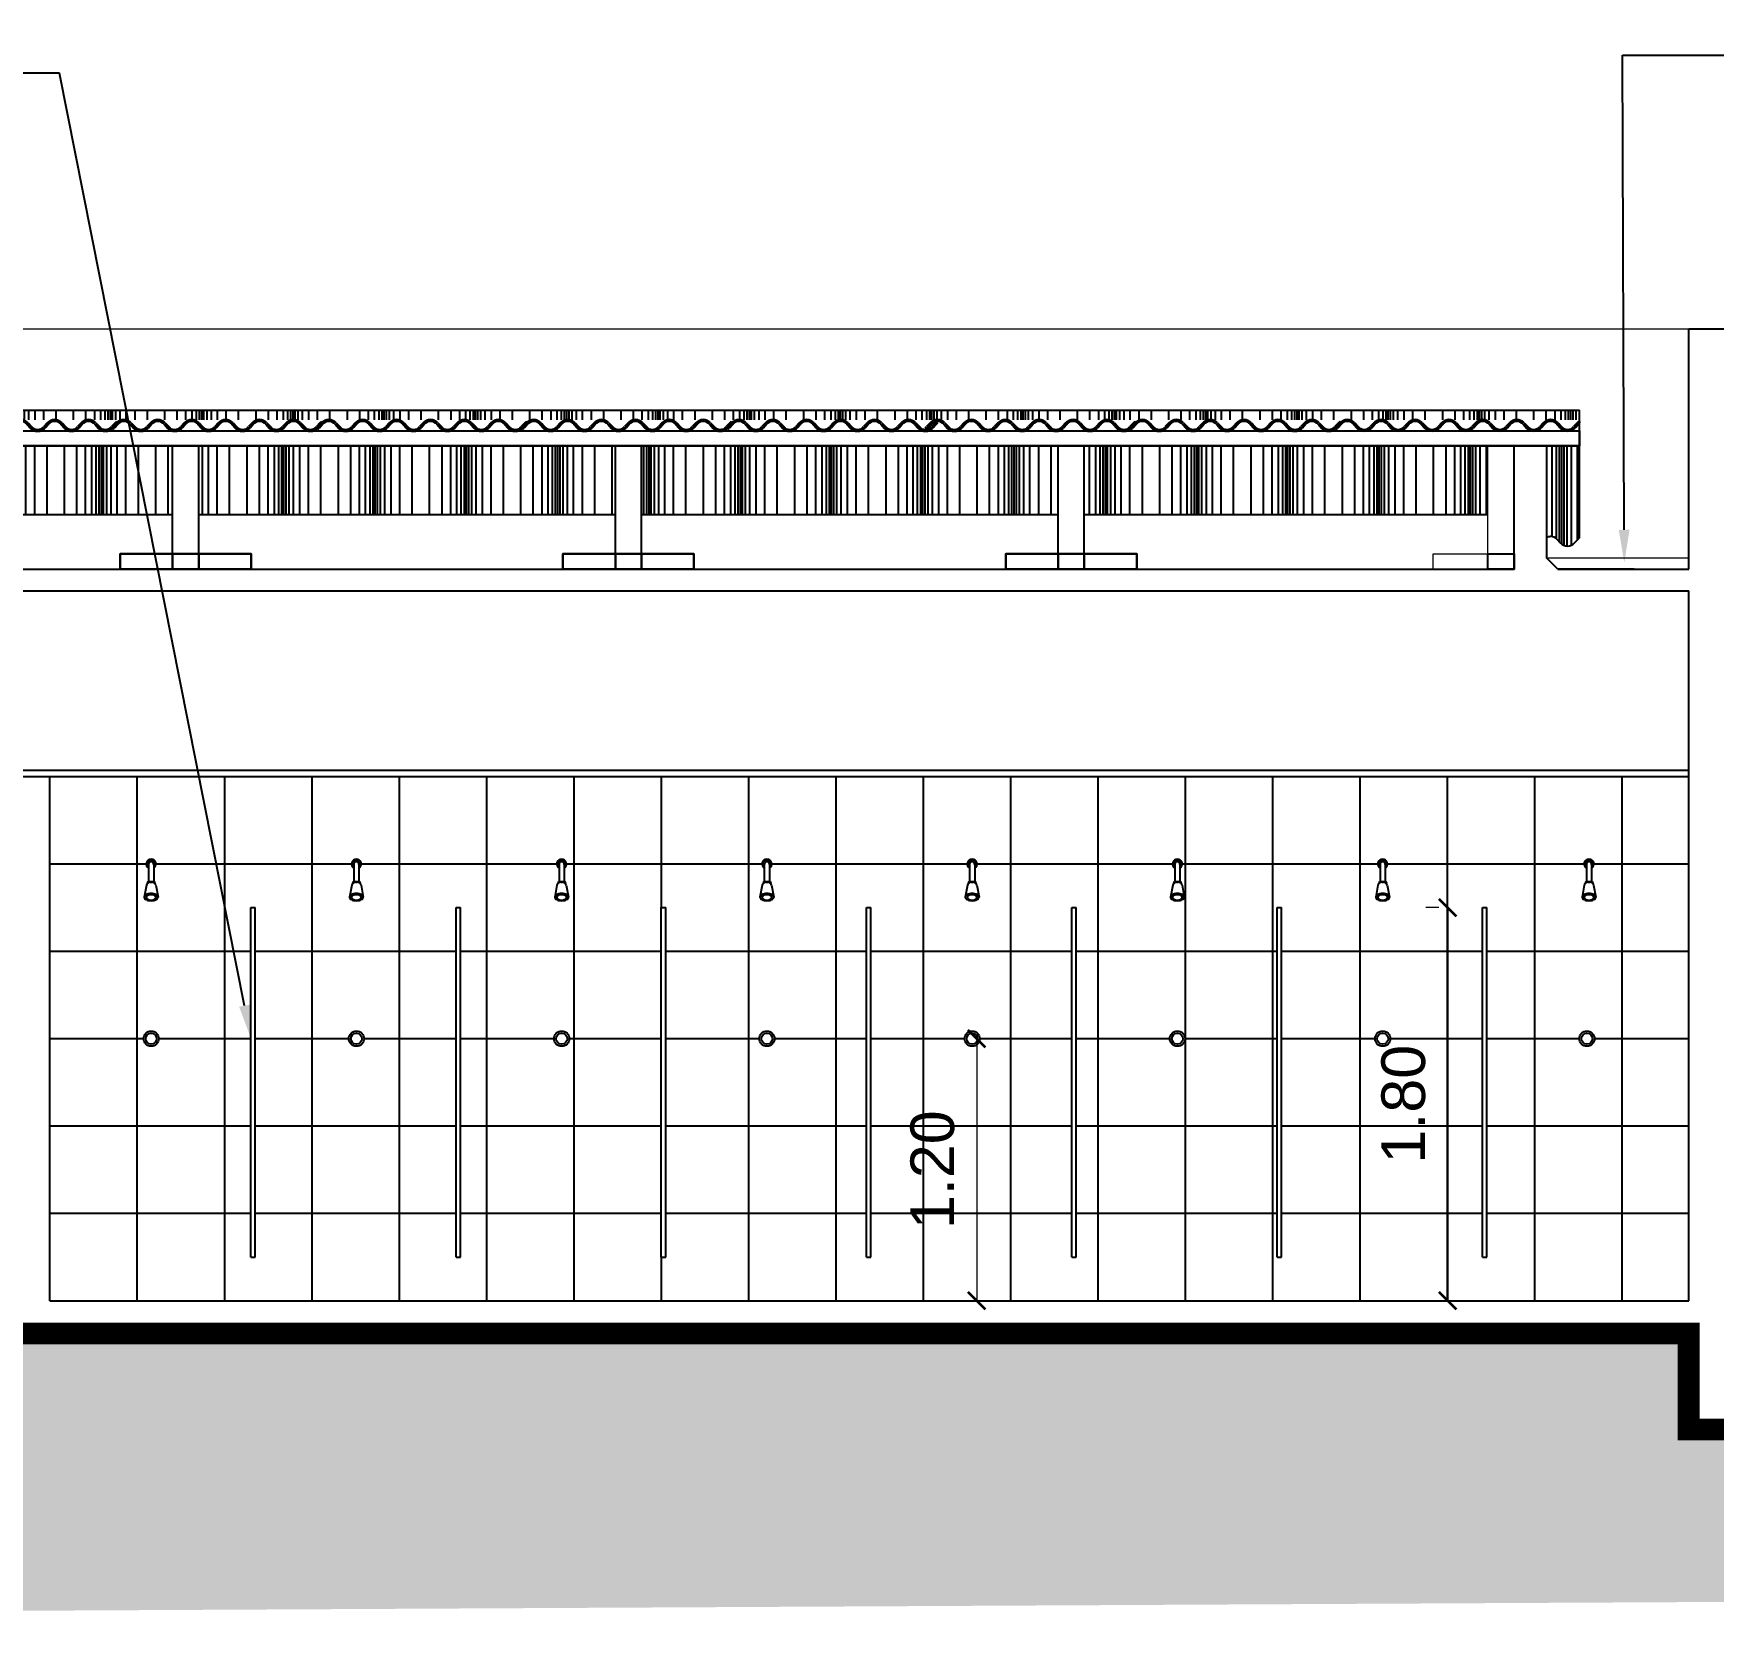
# Model space of a CAD drawing. Header units: metres. Extents: x 2304 to 3408, y 318 to 588.
# Drawn here: x 2691.97 to 2699.66, y 346.72 to 354.08 of the extents above; entities that cross this region are included whole.
import ezdxf
from ezdxf import colors
from ezdxf.entities.mleader import LeaderData, LeaderLine
from ezdxf.math import Vec2, Vec3

# ---------------------------------------------------------------- set-up
doc = ezdxf.new("R2010")
doc.units = ezdxf.units.M
doc.header["$LTSCALE"] = 5.5
doc.header["$MEASUREMENT"] = 0
doc.header["$PDMODE"] = 1
for name, color, linetype, lineweight in [('2prancha', 4, 'Continuous', 18), ('ESQUADRIAS', 3, 'Continuous', 35), ('HACH', 251, 'Continuous', 5), ('piso', 1, 'Continuous', 13)]:
    doc.layers.add(name, color=color, linetype=linetype, lineweight=lineweight)
for name, color, linetype in [('COTA 1 100', 2, 'Continuous'), ('HACHURA PISOS', 250, 'Continuous'), ('PENA 0.1', 1, 'Continuous'), ('PENA 0.15', 7, 'Continuous'), ('PENA 01', 1, 'Continuous'), ('PENA 02', 2, 'Continuous'), ('PENA 03', 3, 'Continuous'), ('PENA 06', 6, 'Continuous'), ('pena01', 1, 'Continuous'), ('TXT ESPECIFICAÇÕES', 7, 'Continuous')]:
    doc.layers.add(name, color=color, linetype=linetype)
doc.styles.add('Luana', font='arial.ttf')
doc.styles.get("Standard").update_dxf_attribs({"font": 'arial.ttf'})
doc.dimstyles.new('arial100', dxfattribs={"dimtxt": 0.2, "dimasz": 0.08, "dimexe": 0.1, "dimexo": 0.2, "dimgap": 0.1, "dimtad": 1, "dimzin": 4, "dimdsep": 46, "dimtxsty": 'Luana', "dimblk": 'ARCHTICK', "dimcen": 0, "dimclrd": 7, "dimclre": 7, "dimclrt": 256, "dimadec": 0, "dimazin": 0, "dimtfac": 1, "dimtix": 1, "dimtmove": 0, "dimatfit": 3, "dimldrblk": 'CLOSEDBLANK', "dimfxl": 0, "dimlwd": 5, "dimlwe": 5, "dimarcsym": 0})

# ---------------------------------------------------------------- blocks, each defined once
blk = doc.blocks.new('Chuveiro14')
for p, q in [((454.94, 447.51), (454.94, 439.63)), ((457.3, 447.51), (457.3, 439.63)), ((454.64, 439.63), (454.35, 438.76)), ((454.64, 439.63), (457.6, 439.63)), ((455.71, 439.4), (456.53, 439.4)), ((457.6, 439.63), (457.89, 438.76)), ((453.98, 437.96), (452.94, 432.56)), ((458.26, 437.96), (459.3, 432.56))]:
    blk.add_line(p, q)
for points in [[(457.3, 447.51, 0.094999), (457.21, 447.98, 0.096975), (456.95, 448.38, 0.099908), (456.57, 448.64, 0.102086), (456.12, 448.73, 0.102086), (455.67, 448.64, 0.099908), (455.29, 448.38, 0.096975), (455.03, 447.98, 0.094999), (454.94, 447.51, 0.094999)], [(458.32, 432.54, 0.048424), (458.33, 432.67, 0.162234), (458.19, 433.1, 0.106075), (457.68, 433.54, 0.070058), (457.01, 433.79, 0.056302), (456.12, 433.89, 0.056302), (455.23, 433.79, 0.070058), (454.56, 433.54, 0.106075), (454.05, 433.1, 0.162234), (453.91, 432.67, 0.048424), (453.92, 432.54, 0.106075)]]:
    blk.add_lwpolyline(points, format="xyb")
for points in [[(456.12, 430.91, 0.053051), (457.4, 431.05, 0.066906), (458.37, 431.39, 0.105028), (459.1, 432, 0.169853), (459.3, 432.56, 0.169853), (459.1, 433.12, 0.105028), (458.37, 433.73, 0.066906), (457.4, 434.08, 0.053051), (456.12, 434.21, 0.053051), (454.84, 434.08, 0.066906), (453.87, 433.73, 0.105028), (453.14, 433.12, 0.169853), (452.94, 432.56, 0.169853), (453.14, 432, 0.105028), (453.87, 431.39, 0.066906), (454.84, 431.05, 0.053051)], [(456.12, 431.18, 0.056302), (457.01, 431.28, 0.070058), (457.68, 431.54, 0.106075), (458.19, 431.98, 0.162234), (458.33, 432.4, 0.162234), (458.19, 432.82, 0.106075), (457.68, 433.27, 0.070058), (457.01, 433.52, 0.056302), (456.12, 433.62, 0.056302), (455.23, 433.52, 0.070058), (454.56, 433.27, 0.106075), (454.05, 432.82, 0.162234), (453.91, 432.4, 0.162234), (454.05, 431.98, 0.106075), (454.56, 431.54, 0.070058), (455.23, 431.28, 0.056302)]]:
    blk.add_lwpolyline(points, format="xyb", close=True)
for centre, radius, start, end in [((456.12, 447.73), 2.23, 301.82879, 238.17121), ((456.12, 447.73), 1.76, 311.94213, 228.05787), ((455.71, 437.63), 1.77, 90, 169.17909), ((456.53, 437.63), 1.77, 10.82091, 90)]:
    blk.add_arc(centre, radius, start, end)
blk = doc.blocks.new('F312X00')
for p, q in [((-38.19, 9.75), (-40.03, 7.74)), ((-37.75, 9.34), (-39.59, 7.33)), ((-31.25, 9.34), (-29.41, 7.33)), ((-30.81, 9.75), (-28.97, 7.74)), ((-20.49, 9.75), (-22.33, 7.74)), ((-20.05, 9.34), (-21.89, 7.33)), ((-13.55, 9.34), (-11.71, 7.33)), ((-13.11, 9.75), (-11.27, 7.74)), ((-2.79, 9.75), (-4.63, 7.74)), ((-2.35, 9.34), (-4.19, 7.33)), ((4.15, 9.34), (5.99, 7.33)), ((4.59, 9.75), (6.43, 7.74)), ((14.91, 9.75), (13.07, 7.74)), ((15.35, 9.34), (13.51, 7.33)), ((21.85, 9.34), (23.69, 7.33)), ((22.29, 9.75), (24.13, 7.74)), ((32.61, 9.75), (30.77, 7.74)), ((33.05, 9.34), (31.21, 7.33)), ((39.55, 9.34), (41.39, 7.33)), ((39.99, 9.75), (41.83, 7.74)), ((50.31, 9.75), (48.47, 7.74)), ((50.75, 9.34), (48.91, 7.33)), ((57.25, 9.34), (59.09, 7.33)), ((57.69, 9.75), (59.53, 7.74)), ((68.01, 9.75), (66.17, 7.74)), ((68.45, 9.34), (66.61, 7.33)), ((69.15, 9.96), (68.8, 10.45)), ((-40.46, 6.57), (-40.8, 7.06))]:
    blk.add_line(p, q)
for centre, radius, start, end in [((-34.5, 6.37), 5, 90, 137.55243), ((-34.5, 6.37), 4.4, 90, 137.55243), ((-34.5, 6.37), 5, 42.44757, 90), ((-34.5, 6.37), 4.4, 42.44757, 90), ((-16.8, 6.37), 5, 90, 137.55243), ((-16.8, 6.37), 4.4, 90, 137.55243), ((-16.8, 6.37), 5, 42.44757, 90), ((-16.8, 6.37), 4.4, 42.44757, 90), ((0.9, 6.37), 5, 90, 137.55243), ((0.9, 6.37), 4.4, 90, 137.55243), ((0.9, 6.37), 5, 42.44757, 90), ((0.9, 6.37), 4.4, 42.44757, 90), ((18.6, 6.37), 5, 90, 137.55243), ((18.6, 6.37), 4.4, 90, 137.55243), ((18.6, 6.37), 5, 42.44757, 90), ((18.6, 6.37), 4.4, 42.44757, 90), ((36.3, 6.37), 5, 90, 137.55243), ((36.3, 6.37), 4.4, 90, 137.55243), ((36.3, 6.37), 5, 42.44757, 90), ((36.3, 6.37), 4.4, 42.44757, 90), ((54, 6.37), 5, 90, 137.55243), ((54, 6.37), 4.4, 90, 137.55243), ((54, 6.37), 5, 42.44757, 90), ((54, 6.37), 4.4, 42.44757, 90), ((71.7, 6.37), 5, 125.41858, 137.55243), ((71.7, 6.37), 4.4, 125.41858, 137.55243), ((-43.35, 10.77), 4.5, 304.51811, 317.55243), ((-43.35, 10.77), 5.1, 304.51811, 317.55243), ((-25.65, 10.77), 5.1, 222.44757, 270), ((-25.65, 10.77), 4.5, 222.44757, 270), ((-25.65, 10.77), 4.5, 270, 317.55243), ((-25.65, 10.77), 5.1, 270, 317.55243), ((-7.95, 10.77), 5.1, 222.44757, 270), ((-7.95, 10.77), 4.5, 222.44757, 270), ((-7.95, 10.77), 4.5, 270, 317.55243), ((-7.95, 10.77), 5.1, 270, 317.55243), ((9.75, 10.77), 5.1, 222.44757, 270), ((9.75, 10.77), 4.5, 222.44757, 270), ((9.75, 10.77), 4.5, 270, 317.55243), ((9.75, 10.77), 5.1, 270, 317.55243), ((27.45, 10.77), 5.1, 222.44757, 270), ((27.45, 10.77), 4.5, 222.44757, 270), ((27.45, 10.77), 4.5, 270, 317.55243), ((27.45, 10.77), 5.1, 270, 317.55243), ((45.15, 10.77), 5.1, 222.44757, 270), ((45.15, 10.77), 4.5, 222.44757, 270), ((45.15, 10.77), 4.5, 270, 317.55243), ((45.15, 10.77), 5.1, 270, 317.55243), ((62.85, 10.77), 5.1, 222.44757, 270), ((62.85, 10.77), 4.5, 222.44757, 270), ((62.85, 10.77), 4.5, 270, 317.55243), ((62.85, 10.77), 5.1, 270, 317.55243)]:
    blk.add_arc(centre, radius, start, end)
blk = doc.blocks.new('_ArchTick')
at = {"color": 0, "linetype": 'ByBlock', "const_width": 0.15}
blk.add_lwpolyline([(-0.5, -0.5), (0.5, 0.5)], dxfattribs=at)
blk = doc.blocks.new('*D165')
at = {"layer": 'COTA 1 100', "color": 7, "lineweight": 5}
for p, q in [((2698.401, 350.0819), (2698.3422, 350.0819)), ((2698.4422, 350.0819), (2698.4422, 348.2819)), ((2698.401, 348.2819), (2698.3422, 348.2819))]:
    blk.add_line(p, q, dxfattribs=at)
at = {"layer": 'Defpoints', "color": 0}
for p in [(2698.601, 350.0819), (2698.4422, 348.2819), (2698.601, 348.2819)]:
    blk.add_point(p, dxfattribs=at)
at = {"layer": 'COTA 1 100', "color": 7, "lineweight": 5, "xscale": 0.08, "yscale": 0.08, "zscale": 0.08}
for p, rotation in [((2698.4422, 350.0819), 90), ((2698.4422, 348.2819), 270)]:
    blk.add_blockref('_ArchTick', p, dxfattribs=dict(at, rotation=rotation))
at = {"layer": 'COTA 1 100', "insert": (2698.24, 349.1819), "char_height": 0.2, "attachment_point": 5, "rotation": 90, "style": 'Luana'}
blk.add_mtext('1.80', dxfattribs=at)
blk = doc.blocks.new('_ClosedBlank')
at = {"layer": '2prancha', "color": 0, "lineweight": -2}
for p, q in [((-1, 0.167), (0, 0)), ((-1, 0.167), (-1, -0.167)), ((0, 0), (-1, -0.167))]:
    blk.add_line(p, q, dxfattribs=at)
blk = doc.blocks.new('*D166')
at = {"layer": 'COTA 1 100', "color": 7, "lineweight": 5}
for p, q in [((2696.2853, 349.4819), (2696.2853, 348.2819)), ((2696.4646, 349.4819), (2696.3853, 349.4819)), ((2696.4646, 348.2819), (2696.3853, 348.2819))]:
    blk.add_line(p, q, dxfattribs=at)
at = {"layer": 'Defpoints', "color": 0}
for p in [(2696.2646, 349.4819), (2696.2646, 348.2819), (2696.2853, 348.2819)]:
    blk.add_point(p, dxfattribs=at)
at = {"layer": 'COTA 1 100', "color": 7, "lineweight": 5, "xscale": 0.08, "yscale": 0.08, "zscale": 0.08}
for p, rotation in [((2696.2853, 349.4819), 90), ((2696.2853, 348.2819), 270)]:
    blk.add_blockref('_ArchTick', p, dxfattribs=dict(at, rotation=rotation))
at = {"layer": 'COTA 1 100', "insert": (2696.0832, 348.8819), "char_height": 0.2, "attachment_point": 5, "rotation": 90, "style": 'Luana'}
blk.add_mtext('1.20', dxfattribs=at)

msp = doc.modelspace()

# ---------------------------------------------------------------- hatches: boundary and pattern name
at = {"layer": 'HACHURA PISOS', "ltscale": 1.5}
h = msp.add_hatch(dxfattribs=at)
h.set_pattern_fill('HACH23,_O', color=256, scale=0.01, pattern_type=2)
h.set_pattern_definition([(90, (6616.8887, 485.72926), (-0.418, 3e-17), []), (90, (6616.9028, 485.72926), (-0.418, 3e-17), []), (90, (6616.9228, 485.72926), (-0.418, 3e-17), []), (90, (6616.9511, 485.72926), (-0.418, 3e-17), []), (90, (6616.9911, 485.72926), (-0.418, 3e-17), []), (90, (6617.0477, 485.72926), (-0.418, 3e-17), []), (90, (6617.1277, 485.72926), (-0.418, 3e-17), []), (90, (6617.1843, 485.72926), (-0.418, 3e-17), []), (90, (6617.2243, 485.72926), (-0.418, 3e-17), []), (90, (6617.2526, 485.72926), (-0.418, 3e-17), []), (90, (6617.2726, 485.72926), (-0.418, 3e-17), []), (90, (6617.2867, 485.72926), (-0.418, 3e-17), []), (90, (6617.2967, 485.72926), (-0.418, 3e-17), [])])
h.paths.add_polyline_path([(2680.346, 352.1969), (2680.196, 352.1969), (2680.196, 352.1271, -0.052993), (2680.2021, 352.1217), (2680.2183, 352.104, 0.210516), (2680.2513, 352.0895, 0.210516), (2680.2843, 352.104), (2680.3004, 352.1217, -0.210516), (2680.3289, 352.1342, -0.115293), (2680.346, 352.1302)])
h.paths.add_polyline_path([(2699.046, 352.1969), (2698.896, 352.1969), (2698.896, 351.7784, -0.115293), (2698.9131, 351.7824, -0.210516), (2698.9416, 351.7699), (2698.9578, 351.7522, 0.210516), (2698.9908, 351.7377, 0.210516), (2699.0238, 351.7522), (2699.0399, 351.7699, -0.052993), (2699.046, 351.7753)])
h.paths.add_polyline_path([(2682.4638, 352.1969), (2680.616, 352.1969), (2680.616, 352.0895), (2681.7659, 352.0895), (2681.7659, 351.8819), (2682.4638, 351.8819)])
h.paths.add_polyline_path([(2684.4916, 352.1969), (2682.5838, 352.1969), (2682.5838, 351.8819), (2684.4916, 351.8819)])
h.paths.add_polyline_path([(2686.5194, 352.1969), (2684.6116, 352.1969), (2684.6116, 351.8819), (2686.5194, 351.8819)])
h.paths.add_polyline_path([(2688.5471, 352.1969), (2686.6394, 352.1969), (2686.6394, 351.8819), (2688.5471, 351.8819)])
h.paths.add_polyline_path([(2690.5749, 352.1969), (2688.6671, 352.1969), (2688.6671, 351.8819), (2690.5749, 351.8819)])
h.paths.add_polyline_path([(2692.6027, 352.1969), (2690.6949, 352.1969), (2690.6949, 351.8819), (2692.6027, 351.8819)])
h.paths.add_polyline_path([(2694.6305, 352.1969), (2692.7227, 352.1969), (2692.7227, 351.8819), (2694.6305, 351.8819)])
h.paths.add_polyline_path([(2696.6582, 352.1969), (2694.7505, 352.1969), (2694.7505, 351.8819), (2696.6582, 351.8819)])
h.paths.add_polyline_path([(2698.626, 352.1969), (2696.7782, 352.1969), (2696.7782, 351.8819), (2698.626, 351.8819)])
at = {"layer": 'PENA 01', "ltscale": 1.5}
h = msp.add_hatch(dxfattribs=at)
h.set_pattern_fill('HACH23,_O', color=256, scale=0.01, pattern_type=2)
h.set_pattern_definition([(90, (2680.20603, 352.31493), (-0.418, 3e-17), []), (90, (2680.22013, 352.31493), (-0.418, 3e-17), []), (90, (2680.24013, 352.31493), (-0.418, 3e-17), []), (90, (2680.26843, 352.31493), (-0.418, 3e-17), []), (90, (2680.30843, 352.31493), (-0.418, 3e-17), []), (90, (2680.36503, 352.31493), (-0.418, 3e-17), []), (90, (2680.44503, 352.31493), (-0.418, 3e-17), []), (90, (2680.50163, 352.31493), (-0.418, 3e-17), []), (90, (2680.54163, 352.31493), (-0.418, 3e-17), []), (90, (2680.56993, 352.31493), (-0.418, 3e-17), []), (90, (2680.58993, 352.31493), (-0.418, 3e-17), []), (90, (2680.60403, 352.31493), (-0.418, 3e-17), []), (90, (2680.61403, 352.31493), (-0.418, 3e-17), [])])
h.paths.add_polyline_path([(2699.046, 352.3602), (2680.196, 352.3602), (2680.196, 352.3149), (2699.046, 352.3149)])
h = msp.add_hatch(dxfattribs=at)
h.set_pattern_fill('EARTH', color=256, scale=0.75, angle=45, style=0, double=1)
h.set_pattern_definition([(45, (2723.44059, 365.3021), (3e-17, 0.26516504), [0.1875, -0.1875]), (45, (2723.39087, 365.35182), (3e-17, 0.26516504), [0.1875, -0.1875]), (45, (2723.34115, 365.40153), (3e-17, 0.26516504), [0.1875, -0.1875]), (135, (2723.34115, 365.43468), (-0.26516504, 6e-17), [0.1875, -0.1875]), (135, (2723.39087, 365.4844), (-0.26516504, 6e-17), [0.1875, -0.1875]), (135, (2723.44059, 365.53412), (-0.26516504, 6e-17), [0.1875, -0.1875])])
h.paths.add_polyline_path([(2707.2487, 347.6919), (2703.201, 347.6919), (2703.201, 347.6519), (2703.161, 347.2919), (2702.441, 347.2919), (2702.441, 347.6519), (2702.401, 347.6519), (2702.401, 347.6919), (2699.546, 347.6919), (2699.546, 348.1319), (2679.696, 348.1319), (2679.696, 348.1019), (2678.0047, 348.1019), (2674.6247, 347.7119), (2673.2272, 347.7119), (2672.0272, 347.5319), (2671.5267, 347.5319), (2669.5648, 347.2519), (2664.9459, 347.2519), (2664.9459, 346.7219), (2707.2487, 346.9419)])
at = {"layer": 'pena01'}
h = msp.add_hatch(dxfattribs=at)
h.set_pattern_fill('_USER,_O', color=256, scale=0.4, double=1, pattern_type=0)
h.set_pattern_definition([(0, (2692.04103, 348.2819), (0, 0.4), []), (90, (2692.04103, 348.2819), (-0.4, 2e-17), [])])
h.paths.add_polyline_path([(2692.041, 350.68), (2692.041, 348.2819), (2699.546, 348.2819), (2699.546, 350.6788)])
h.paths.add_polyline_path([(2693.901, 350.0819), (2693.921, 350.0819), (2693.921, 348.4819), (2693.901, 348.4819)], flags=16)
h.paths.add_polyline_path([(2693.4762, 350.1302), (2693.4755, 350.1336, 0.073111), (2693.4742, 350.1359, 0.105028), (2693.4668, 350.1419, 0.066906), (2693.4572, 350.1454, 0.053051), (2693.4444, 350.1468, 0.053051), (2693.4315, 350.1454, 0.066906), (2693.4219, 350.1419, 0.105028), (2693.4146, 350.1359, 0.073111), (2693.4133, 350.1336), (2693.4126, 350.1302, 0.168993), (2693.4146, 350.1246, 0.105028), (2693.4219, 350.1186, 0.066906), (2693.4315, 350.1151, 0.053051), (2693.4444, 350.1137, 0.053051), (2693.4572, 350.1151, 0.066906), (2693.4668, 350.1186, 0.105028), (2693.4742, 350.1246, 0.168993)], flags=16)
h.paths.add_polyline_path([(2693.4562, 350.2629), (2693.4562, 350.2009), (2693.4592, 350.2009), (2693.4621, 350.1922, 0.223309), (2693.4485, 350.1986), (2693.4403, 350.1986, 0.223309), (2693.4267, 350.1922), (2693.4296, 350.2009), (2693.4326, 350.2009), (2693.4326, 350.2629, -3.507182)], flags=16)
h.paths.add_polyline_path([(2694.4162, 350.1302), (2694.4155, 350.1336, 0.073111), (2694.4142, 350.1359, 0.105028), (2694.4068, 350.1419, 0.066906), (2694.3972, 350.1454, 0.053051), (2694.3844, 350.1468, 0.053051), (2694.3715, 350.1454, 0.066906), (2694.3619, 350.1419, 0.105028), (2694.3546, 350.1359, 0.073111), (2694.3533, 350.1336), (2694.3526, 350.1302, 0.168993), (2694.3546, 350.1246, 0.105028), (2694.3619, 350.1186, 0.066906), (2694.3715, 350.1151, 0.053051), (2694.3844, 350.1137, 0.053051), (2694.3972, 350.1151, 0.066906), (2694.4068, 350.1186, 0.105028), (2694.4142, 350.1246, 0.168993)], flags=16)
h.paths.add_polyline_path([(2694.3962, 350.2629), (2694.3962, 350.2009), (2694.3992, 350.2009), (2694.4021, 350.1922, 0.223309), (2694.3885, 350.1986), (2694.3803, 350.1986, 0.223309), (2694.3667, 350.1922), (2694.3696, 350.2009), (2694.3726, 350.2009), (2694.3726, 350.2629, -3.507182)], flags=16)
h.paths.add_polyline_path([(2692.981, 350.0819), (2692.981, 348.4819), (2692.961, 348.4819), (2692.961, 350.0819)], flags=16)
h.paths.add_polyline_path([(2693.4796, 349.4819, -1), (2693.4096, 349.4819, -1)], flags=16)
h.paths.add_polyline_path([(2693.4696, 349.4819, -1), (2693.4196, 349.4819, -1)], flags=0)
h.paths.add_polyline_path([(2694.4196, 349.4819, -1), (2694.3496, 349.4819, -1)], flags=16)
h.paths.add_polyline_path([(2694.4096, 349.4819, -1), (2694.3596, 349.4819, -1)], flags=0)
h.paths.add_polyline_path([(2694.841, 350.0819), (2694.861, 350.0819), (2694.861, 348.4819), (2694.841, 348.4819)], flags=16)
h.paths.add_polyline_path([(2692.5362, 350.1302), (2692.5355, 350.1336, 0.073111), (2692.5342, 350.1359, 0.105028), (2692.5268, 350.1419, 0.066906), (2692.5172, 350.1454, 0.053051), (2692.5044, 350.1468, 0.053051), (2692.4915, 350.1454, 0.066906), (2692.4819, 350.1419, 0.105028), (2692.4746, 350.1359, 0.073111), (2692.4733, 350.1336), (2692.4726, 350.1302, 0.168993), (2692.4746, 350.1246, 0.105028), (2692.4819, 350.1186, 0.066906), (2692.4915, 350.1151, 0.053051), (2692.5044, 350.1137, 0.053051), (2692.5172, 350.1151, 0.066906), (2692.5268, 350.1186, 0.105028), (2692.5342, 350.1246, 0.168993)], flags=16)
h.paths.add_polyline_path([(2692.5162, 350.2629), (2692.5162, 350.2009), (2692.5192, 350.2009), (2692.5221, 350.1922, 0.223309), (2692.5085, 350.1986), (2692.5003, 350.1986, 0.223309), (2692.4867, 350.1922), (2692.4896, 350.2009), (2692.4926, 350.2009), (2692.4926, 350.2629, -3.507182)], flags=16)
h.paths.add_polyline_path([(2695.3562, 350.1302), (2695.3555, 350.1336, 0.073111), (2695.3542, 350.1359, 0.105028), (2695.3468, 350.1419, 0.066906), (2695.3372, 350.1454, 0.053051), (2695.3244, 350.1468, 0.053051), (2695.3115, 350.1454, 0.066906), (2695.3019, 350.1419, 0.105028), (2695.2946, 350.1359, 0.073111), (2695.2933, 350.1336), (2695.2926, 350.1302, 0.168993), (2695.2946, 350.1246, 0.105028), (2695.3019, 350.1186, 0.066906), (2695.3115, 350.1151, 0.053051), (2695.3244, 350.1137, 0.053051), (2695.3372, 350.1151, 0.066906), (2695.3468, 350.1186, 0.105028), (2695.3542, 350.1246, 0.168993)], flags=16)
h.paths.add_polyline_path([(2695.3362, 350.2629), (2695.3362, 350.2009), (2695.3392, 350.2009), (2695.3421, 350.1922, 0.223309), (2695.3285, 350.1986), (2695.3203, 350.1986, 0.223309), (2695.3067, 350.1922), (2695.3096, 350.2009), (2695.3126, 350.2009), (2695.3126, 350.2629, -3.507182)], flags=16)
h.paths.add_polyline_path([(2692.5396, 349.4819, -1), (2692.4696, 349.4819, -1)], flags=16)
h.paths.add_polyline_path([(2692.5296, 349.4819, -1), (2692.4796, 349.4819, -1)], flags=0)
h.paths.add_polyline_path([(2695.3596, 349.4819, -1), (2695.2896, 349.4819, -1)], flags=16)
h.paths.add_polyline_path([(2695.3496, 349.4819, -1), (2695.2996, 349.4819, -1)], flags=0)
h.paths.add_polyline_path([(2695.781, 350.0819), (2695.801, 350.0819), (2695.801, 348.4819), (2695.781, 348.4819)], flags=16)
h.paths.add_polyline_path([(2696.2962, 350.1302), (2696.2955, 350.1336, 0.073111), (2696.2942, 350.1359, 0.105028), (2696.2868, 350.1419, 0.066906), (2696.2772, 350.1454, 0.053051), (2696.2644, 350.1468, 0.053051), (2696.2515, 350.1454, 0.066906), (2696.2419, 350.1419, 0.105028), (2696.2346, 350.1359, 0.073111), (2696.2333, 350.1336), (2696.2326, 350.1302, 0.168993), (2696.2346, 350.1246, 0.105028), (2696.2419, 350.1186, 0.066906), (2696.2515, 350.1151, 0.053051), (2696.2644, 350.1137, 0.053051), (2696.2772, 350.1151, 0.066906), (2696.2868, 350.1186, 0.105028), (2696.2942, 350.1246, 0.168993)], flags=16)
h.paths.add_polyline_path([(2696.2762, 350.2629), (2696.2762, 350.2009), (2696.2792, 350.2009), (2696.2821, 350.1922, 0.223309), (2696.2685, 350.1986), (2696.2603, 350.1986, 0.223309), (2696.2467, 350.1922), (2696.2496, 350.2009), (2696.2526, 350.2009), (2696.2526, 350.2629, -3.507182)], flags=16)
h.paths.add_polyline_path([(2696.2996, 349.4819, -1), (2696.2296, 349.4819, -1)], flags=16)
h.paths.add_polyline_path([(2696.2896, 349.4819, -1), (2696.2396, 349.4819, -1)], flags=0)
h.paths.add_polyline_path([(2696.721, 350.0819), (2696.741, 350.0819), (2696.741, 348.4819), (2696.721, 348.4819)], flags=16)
h.paths.add_polyline_path([(2697.2362, 350.1302), (2697.2355, 350.1336, 0.073111), (2697.2342, 350.1359, 0.105028), (2697.2268, 350.1419, 0.066906), (2697.2172, 350.1454, 0.053051), (2697.2044, 350.1468, 0.053051), (2697.1915, 350.1454, 0.066906), (2697.1819, 350.1419, 0.105028), (2697.1746, 350.1359, 0.073111), (2697.1733, 350.1336), (2697.1726, 350.1302, 0.168993), (2697.1746, 350.1246, 0.105028), (2697.1819, 350.1186, 0.066906), (2697.1915, 350.1151, 0.053051), (2697.2044, 350.1137, 0.053051), (2697.2172, 350.1151, 0.066906), (2697.2268, 350.1186, 0.105028), (2697.2342, 350.1246, 0.168993)], flags=16)
h.paths.add_polyline_path([(2697.2162, 350.2629), (2697.2162, 350.2009), (2697.2192, 350.2009), (2697.2221, 350.1922, 0.223309), (2697.2085, 350.1986), (2697.2003, 350.1986, 0.223309), (2697.1867, 350.1922), (2697.1896, 350.2009), (2697.1926, 350.2009), (2697.1926, 350.2629, -3.507182)], flags=16)
h.paths.add_polyline_path([(2697.1823, 350.1314, -0.162234), (2697.1837, 350.1356, -0.106075), (2697.1887, 350.14, -0.070058), (2697.1955, 350.1426, -0.056302), (2697.2044, 350.1436, -0.056302), (2697.2133, 350.1426, -0.070058), (2697.22, 350.14, -0.106075), (2697.2251, 350.1356, -0.162234), (2697.2265, 350.1314, -0.048424), (2697.2263, 350.13, -0.048424), (2697.2265, 350.1287, -0.162234), (2697.2251, 350.1244, -0.106075), (2697.22, 350.12, -0.070058), (2697.2133, 350.1175, -0.056302), (2697.2044, 350.1164, -0.056302), (2697.1955, 350.1175, -0.070058), (2697.1887, 350.12, -0.106075), (2697.1837, 350.1244, -0.162234), (2697.1823, 350.1287, -0.048424), (2697.1824, 350.13, -0.048424)], flags=0)
h.paths.add_polyline_path([(2697.2396, 349.4819, -1), (2697.1696, 349.4819, -1)], flags=16)
h.paths.add_polyline_path([(2697.2296, 349.4819, -1), (2697.1796, 349.4819, -1)], flags=0)
h.paths.add_polyline_path([(2697.661, 350.0819), (2697.681, 350.0819), (2697.681, 348.4819), (2697.661, 348.4819)], flags=16)
h.paths.add_polyline_path([(2698.1762, 350.1302), (2698.1755, 350.1336, 0.073111), (2698.1742, 350.1359, 0.105028), (2698.1668, 350.1419, 0.066906), (2698.1572, 350.1454, 0.053051), (2698.1444, 350.1468, 0.053051), (2698.1315, 350.1454, 0.066906), (2698.1219, 350.1419, 0.105028), (2698.1146, 350.1359, 0.073111), (2698.1133, 350.1336), (2698.1126, 350.1302, 0.168993), (2698.1146, 350.1246, 0.105028), (2698.1219, 350.1186, 0.066906), (2698.1315, 350.1151, 0.053051), (2698.1444, 350.1137, 0.053051), (2698.1572, 350.1151, 0.066906), (2698.1668, 350.1186, 0.105028), (2698.1742, 350.1246, 0.168993)], flags=16)
h.paths.add_polyline_path([(2698.1562, 350.2629), (2698.1562, 350.2009), (2698.1592, 350.2009), (2698.1621, 350.1922, 0.223309), (2698.1485, 350.1986), (2698.1403, 350.1986, 0.223309), (2698.1267, 350.1922), (2698.1296, 350.2009), (2698.1326, 350.2009), (2698.1326, 350.2629, -3.507182)], flags=16)
h.paths.add_polyline_path([(2698.1223, 350.1314, -0.162234), (2698.1237, 350.1356, -0.106075), (2698.1287, 350.14, -0.070058), (2698.1355, 350.1426, -0.056302), (2698.1444, 350.1436, -0.056302), (2698.1533, 350.1426, -0.070058), (2698.16, 350.14, -0.106075), (2698.1651, 350.1356, -0.162234), (2698.1665, 350.1314, -0.048424), (2698.1663, 350.13, -0.048424), (2698.1665, 350.1287, -0.162234), (2698.1651, 350.1244, -0.106075), (2698.16, 350.12, -0.070058), (2698.1533, 350.1175, -0.056302), (2698.1444, 350.1164, -0.056302), (2698.1355, 350.1175, -0.070058), (2698.1287, 350.12, -0.106075), (2698.1237, 350.1244, -0.162234), (2698.1223, 350.1287, -0.048424), (2698.1224, 350.13, -0.048424)], flags=0)
h.paths.add_polyline_path([(2698.1796, 349.4819, -1), (2698.1096, 349.4819, -1)], flags=16)
h.paths.add_polyline_path([(2698.1696, 349.4819, -1), (2698.1196, 349.4819, -1)], flags=0)
h.paths.add_polyline_path([(2698.601, 350.0819), (2698.621, 350.0819), (2698.621, 348.4819), (2698.601, 348.4819)], flags=16)
h.paths.add_polyline_path([(2699.1212, 350.1302), (2699.1205, 350.1336, 0.073111), (2699.1192, 350.1359, 0.105028), (2699.1118, 350.1419, 0.066906), (2699.1022, 350.1454, 0.053051), (2699.0894, 350.1468, 0.053051), (2699.0765, 350.1454, 0.066906), (2699.0669, 350.1419, 0.105028), (2699.0596, 350.1359, 0.073111), (2699.0583, 350.1336), (2699.0576, 350.1302, 0.168993), (2699.0596, 350.1246, 0.105028), (2699.0669, 350.1186, 0.066906), (2699.0765, 350.1151, 0.053051), (2699.0894, 350.1137, 0.053051), (2699.1022, 350.1151, 0.066906), (2699.1118, 350.1186, 0.105028), (2699.1192, 350.1246, 0.168993)], flags=16)
h.paths.add_polyline_path([(2699.1012, 350.2629), (2699.1012, 350.2009), (2699.1042, 350.2009), (2699.1071, 350.1922, 0.223309), (2699.0935, 350.1986), (2699.0853, 350.1986, 0.223309), (2699.0717, 350.1922), (2699.0746, 350.2009), (2699.0776, 350.2009), (2699.0776, 350.2629, -3.507182)], flags=16)
h.paths.add_polyline_path([(2699.0673, 350.1314, -0.162234), (2699.0687, 350.1356, -0.106075), (2699.0737, 350.14, -0.070058), (2699.0805, 350.1426, -0.056302), (2699.0894, 350.1436, -0.056302), (2699.0983, 350.1426, -0.070058), (2699.105, 350.14, -0.106075), (2699.1101, 350.1356, -0.162234), (2699.1115, 350.1314, -0.048424), (2699.1113, 350.13, -0.048424), (2699.1115, 350.1287, -0.162234), (2699.1101, 350.1244, -0.106075), (2699.105, 350.12, -0.070058), (2699.0983, 350.1175, -0.056302), (2699.0894, 350.1164, -0.056302), (2699.0805, 350.1175, -0.070058), (2699.0737, 350.12, -0.106075), (2699.0687, 350.1244, -0.162234), (2699.0673, 350.1287, -0.048424), (2699.0674, 350.13, -0.048424)], flags=0)
h.paths.add_polyline_path([(2699.1149, 349.4819, -1), (2699.0449, 349.4819, -1)], flags=16)
h.paths.add_polyline_path([(2699.1049, 349.4819, -1), (2699.0549, 349.4819, -1)], flags=0)

# ---------------------------------------------------------------- linework, layer by layer
at = {"layer": 'ESQUADRIAS'}
for p, q in [((2698.8617, 352.2729), (2698.8587, 352.2773)), ((2698.8816, 352.3008), (2698.8654, 352.2831)), ((2698.8855, 352.2972), (2698.8693, 352.2796)), ((2698.9424, 352.2972), (2698.9586, 352.2796)), ((2698.9463, 352.3008), (2698.9625, 352.2831)), ((2699.0368, 352.3008), (2699.0207, 352.2831)), ((2699.0407, 352.2972), (2699.0246, 352.2796)), ((2699.046, 352.302), (2699.046, 352.3084))]:
    msp.add_line(p, q, dxfattribs=at)
for centre, radius, start, end in [((2698.8363, 352.3098), 0.0395, 304.51811, 317.55243), ((2698.8363, 352.3098), 0.0447, 304.51811, 317.55243), ((2698.9139, 352.2712), 0.0439, 90, 137.55243), ((2698.9139, 352.2712), 0.0386, 90, 137.55243), ((2698.9139, 352.2712), 0.0439, 42.44757, 90), ((2698.9139, 352.2712), 0.0386, 42.44757, 90), ((2698.9916, 352.3098), 0.0447, 222.44757, 270), ((2698.9916, 352.3098), 0.0395, 222.44757, 270), ((2698.9916, 352.3098), 0.0395, 270, 317.55243), ((2698.9916, 352.3098), 0.0447, 270, 317.55243), ((2699.0692, 352.2712), 0.0439, 121.90801, 137.55243), ((2699.0692, 352.2712), 0.0386, 126.91525, 137.55243)]:
    msp.add_arc(centre, radius, start, end, dxfattribs=at)
at = {"layer": 'HACH'}
for p, q in [((2681.4659, 352.7319), (2699.646, 352.7319)), ((2699.546, 351.6819), (2698.896, 351.6819))]:
    msp.add_line(p, q, dxfattribs=at)
at = {"layer": 'PENA 0.1', "ltscale": 1.5}
msp.add_line((2699.046, 351.7753), (2699.046, 352.3602), dxfattribs=at)
at = {"layer": 'PENA 0.15'}
msp.add_lwpolyline([(2698.626, 351.7019), (2698.746, 351.7019), (2698.746, 351.6319), (2698.626, 351.6319)], close=True, dxfattribs=at)
for centre, radius in [((2692.5046, 349.4819), 0.035), ((2692.5046, 349.4819), 0.025), ((2693.4446, 349.4819), 0.035), ((2693.4446, 349.4819), 0.025), ((2694.3846, 349.4819), 0.035), ((2694.3846, 349.4819), 0.025), ((2695.3246, 349.4819), 0.035), ((2695.3246, 349.4819), 0.025), ((2696.2646, 349.4819), 0.035), ((2696.2646, 349.4819), 0.025), ((2697.2046, 349.4819), 0.035), ((2697.2046, 349.4819), 0.025), ((2698.1446, 349.4819), 0.035), ((2698.1446, 349.4819), 0.025), ((2699.0799, 349.4819), 0.035), ((2699.0799, 349.4819), 0.025)]:
    msp.add_circle(centre, radius, dxfattribs=at)
at = {"layer": 'PENA 01'}
for p, q in [((2680.196, 352.3602), (2699.046, 352.3602)), ((2680.196, 352.1969), (2699.046, 352.1969)), ((2690.6949, 351.8819), (2692.6027, 351.8819)), ((2692.7227, 351.8819), (2694.6305, 351.8819)), ((2694.7505, 351.8819), (2696.6582, 351.8819)), ((2696.7782, 351.8819), (2698.626, 351.8819))]:
    msp.add_line(p, q, dxfattribs=at)
at = {"layer": 'PENA 01', "ltscale": 1.5}
for p, q in [((2692.6027, 351.7015), (2692.6027, 352.1969)), ((2692.7227, 352.1969), (2692.6027, 352.1969)), ((2692.6027, 351.7015), (2692.6027, 352.1969)), ((2692.6027, 352.1969), (2692.7227, 352.1969)), ((2692.7227, 351.7015), (2692.7227, 352.1969)), ((2692.7227, 351.7015), (2692.7227, 352.1969)), ((2694.6305, 351.7015), (2694.6305, 352.1969)), ((2694.7505, 352.1969), (2694.6305, 352.1969)), ((2694.6305, 351.7015), (2694.6305, 352.1969)), ((2694.6305, 352.1969), (2694.7505, 352.1969)), ((2694.7505, 351.7015), (2694.7505, 352.1969)), ((2694.7505, 351.7015), (2694.7505, 352.1969)), ((2696.6582, 351.7015), (2696.6582, 352.1969)), ((2696.7782, 352.1969), (2696.6582, 352.1969)), ((2696.6582, 351.7015), (2696.6582, 352.1969)), ((2696.6582, 352.1969), (2696.7782, 352.1969)), ((2696.7782, 351.7015), (2696.7782, 352.1969)), ((2696.7782, 351.7015), (2696.7782, 352.1969))]:
    msp.add_line(p, q, dxfattribs=at)
msp.add_lwpolyline([(2698.896, 351.7784, -0.115293), (2698.9131, 351.7824, -0.210516), (2698.9416, 351.7699), (2698.9578, 351.7522, 0.210516), (2698.9908, 351.7377, 0.210516), (2699.0238, 351.7522), (2699.0399, 351.7699, -0.052993), (2699.046, 351.7753)], format="xyb", dxfattribs=at)
for points in [[(2692.3627, 351.7015), (2692.9627, 351.7015), (2692.9627, 351.6319), (2692.3627, 351.6319)], [(2692.9627, 351.7015), (2692.3627, 351.7015), (2692.3627, 351.6319), (2692.9627, 351.6319)], [(2692.6027, 351.7015), (2692.7227, 351.7015), (2692.7227, 351.6319), (2692.6027, 351.6319)], [(2692.7227, 351.7015), (2692.6027, 351.7015), (2692.6027, 351.6319), (2692.7227, 351.6319)], [(2694.3905, 351.7015), (2694.9905, 351.7015), (2694.9905, 351.6319), (2694.3905, 351.6319)], [(2694.9905, 351.7015), (2694.3905, 351.7015), (2694.3905, 351.6319), (2694.9905, 351.6319)], [(2694.6305, 351.7015), (2694.7505, 351.7015), (2694.7505, 351.6319), (2694.6305, 351.6319)], [(2694.7505, 351.7015), (2694.6305, 351.7015), (2694.6305, 351.6319), (2694.7505, 351.6319)], [(2696.4182, 351.7015), (2697.0183, 351.7015), (2697.0183, 351.6319), (2696.4182, 351.6319)], [(2697.0183, 351.7015), (2696.4182, 351.7015), (2696.4182, 351.6319), (2697.0183, 351.6319)], [(2696.6582, 351.7015), (2696.7782, 351.7015), (2696.7782, 351.6319), (2696.6582, 351.6319)], [(2696.7782, 351.7015), (2696.6582, 351.7015), (2696.6582, 351.6319), (2696.7782, 351.6319)]]:
    msp.add_lwpolyline(points, close=True, dxfattribs=at)
at = {"layer": 'PENA 02'}
msp.add_line((2680.196, 352.2649), (2699.046, 352.2649), dxfattribs=at)
msp.add_lwpolyline([(2699.046, 352.1969), (2680.196, 352.1969), (2680.196, 352.2649), (2699.046, 352.2649)], close=True, dxfattribs=at)
at = {"layer": 'PENA 02', "const_width": 0.1}
msp.add_lwpolyline([(2707.2487, 347.6919), (2703.201, 347.6919), (2703.201, 347.6519), (2703.161, 347.6519), (2703.161, 347.2919), (2702.441, 347.2919), (2702.441, 347.6519), (2702.401, 347.6519), (2702.401, 347.6919), (2699.546, 347.6919), (2699.546, 348.1319), (2679.696, 348.1319), (2679.696, 348.1019), (2678.0047, 348.1019), (2674.6247, 347.7119), (2673.2272, 347.7119), (2672.0272, 347.5319), (2671.5267, 347.5319), (2669.5648, 347.2519), (2664.9459, 347.2519)], dxfattribs=at)
at = {"layer": 'PENA 03'}
for p, q in [((2679.696, 350.7119), (2699.546, 350.7119)), ((2679.696, 350.6819), (2699.546, 350.6819)), ((2692.961, 348.4819), (2692.961, 350.0819)), ((2692.961, 350.0819), (2692.981, 350.0819)), ((2692.981, 348.4819), (2692.981, 350.0819)), ((2693.901, 348.4819), (2693.901, 350.0819)), ((2693.901, 350.0819), (2693.921, 350.0819)), ((2693.921, 348.4819), (2693.921, 350.0819)), ((2694.841, 348.4819), (2694.841, 350.0819)), ((2694.841, 350.0819), (2694.861, 350.0819)), ((2694.861, 348.4819), (2694.861, 350.0819)), ((2695.781, 348.4819), (2695.781, 350.0819)), ((2695.781, 350.0819), (2695.801, 350.0819)), ((2695.801, 348.4819), (2695.801, 350.0819)), ((2696.721, 348.4819), (2696.721, 350.0819)), ((2696.721, 350.0819), (2696.741, 350.0819)), ((2696.741, 348.4819), (2696.741, 350.0819)), ((2697.661, 348.4819), (2697.661, 350.0819)), ((2697.661, 350.0819), (2697.681, 350.0819)), ((2697.681, 348.4819), (2697.681, 350.0819)), ((2698.601, 348.4819), (2698.601, 350.0819)), ((2698.601, 350.0819), (2698.621, 350.0819)), ((2698.621, 348.4819), (2698.621, 350.0819)), ((2692.961, 348.4819), (2692.981, 348.4819)), ((2693.901, 348.4819), (2693.921, 348.4819)), ((2694.841, 348.4819), (2694.861, 348.4819)), ((2695.781, 348.4819), (2695.801, 348.4819)), ((2696.721, 348.4819), (2696.741, 348.4819)), ((2697.661, 348.4819), (2697.681, 348.4819)), ((2698.601, 348.4819), (2698.621, 348.4819))]:
    msp.add_line(p, q, dxfattribs=at)
at = {"layer": 'PENA 06'}
for p, q in [((2699.546, 351.6319), (2699.546, 352.7319)), ((2699.546, 352.7319), (2699.746, 352.7319)), ((2698.746, 351.6319), (2698.746, 352.1969)), ((2698.896, 352.1969), (2698.746, 352.1969)), ((2698.896, 351.6819), (2698.896, 352.1969)), ((2698.946, 351.6319), (2698.896, 351.6819)), ((2680.496, 351.6319), (2698.746, 351.6319)), ((2699.296, 351.6319), (2698.946, 351.6319)), ((2698.946, 351.6319), (2699.546, 351.6319)), ((2679.696, 351.5319), (2699.546, 351.5319)), ((2699.546, 348.2819), (2699.546, 351.5319)), ((2691.891, 350.6819), (2692.041, 350.6819)), ((2692.041, 348.2819), (2692.041, 350.6819)), ((2692.041, 348.2819), (2699.546, 348.2819))]:
    msp.add_line(p, q, dxfattribs=at)
at = {"layer": 'piso'}
msp.add_line((2698.626, 351.7019), (2698.626, 352.1969), dxfattribs=at)
msp.add_lwpolyline([(2698.746, 351.6319), (2698.3758, 351.6319), (2698.3758, 351.7019), (2698.746, 351.7019)], dxfattribs=at)

# ---------------------------------------------------------------- block references
at = {"layer": 'ESQUADRIAS', "xscale": 0.0087719298245589, "yscale": 0.0087719298245589, "zscale": 0.0087719298245589}
for p in [(2691.744, 352.2152), (2692.6824, 352.2152), (2693.6208, 352.2152), (2694.5593, 352.2153), (2695.499, 352.2153), (2696.4082, 352.2153), (2697.3466, 352.2153), (2698.2851, 352.2154)]:
    msp.add_blockref('F312X00', p, dxfattribs=at)
at = {"layer": 'PENA 0.15', "xscale": 0.01, "yscale": 0.01, "zscale": 0.01}
for p in [(2687.9432, 345.8046), (2688.8832, 345.8046), (2689.8232, 345.8046), (2690.7632, 345.8046), (2691.7032, 345.8046), (2692.6432, 345.8046), (2693.5832, 345.8046), (2694.5282, 345.8046)]:
    msp.add_blockref('Chuveiro14', p, dxfattribs=at)

# ---------------------------------------------------------------- dimensions: what is measured, and where the dimension line sits
at = {"layer": 'COTA 1 100'}
for base, p1, p2, picture, middle in [((2698.4422, 348.2819), (2698.601, 350.0819), (2698.601, 348.2819), '*D165', (2698.24, 349.1819)), ((2696.2853, 348.2819), (2696.2646, 349.4819), (2696.2646, 348.2819), '*D166', (2696.0832, 348.8819))]:
    dim = msp.add_linear_dim(base=base, p1=p1, p2=p2, angle=90, dimstyle='arial100', dxfattribs=at)
    dim.commit()
    dim.dimension.update_dxf_attribs({"geometry": picture, "text_midpoint": middle})

# ---------------------------------------------------------------- leaders
at = {"layer": 'TXT ESPECIFICAÇÕES', "ltscale": 0.05}
ml = msp.add_multileader_mtext('Standard', dxfattribs=at)
ml.set_content('CALHA\\PIMPERMEABILIZADA', color=256)
ml.set_leader_properties()
ml.build(insert=Vec2(0, 0))
ml.multileader.update_dxf_attribs({"dogleg_length": 0.36, "arrow_head_size": 0.15})
ctx = ml.context
ctx.base_point, ctx.char_height, ctx.arrow_head_size, ctx.landing_gap_size, ctx.plane_origin = Vec3(2699.9328, 353.9859), 0.16, 0.15, 0.09, Vec3(2693.2224, 350.1415)
notes = []
notes.append((ctx, [(0, (1, 1, 0), (2699.2425, 353.9859), (1, 0), 0.6903, [(0, [(2699.251, 351.6619)], 0, [])])]))
ctx.mtext.insert, ctx.mtext.flow_direction = Vec3(2700.0228, 354.0819), 5
ml = msp.add_multileader_mtext('Standard', dxfattribs=at)
ml.set_content('DIVISÓRIA\\PDE GRANITO', color=256)
ml.set_leader_properties()
ml.build(insert=Vec2(0, 0))
ml.multileader.update_dxf_attribs({"dogleg_length": 0.36, "arrow_head_size": 0.15})
ctx = ml.context
ctx.base_point, ctx.char_height, ctx.arrow_head_size, ctx.landing_gap_size, ctx.plane_origin = Vec3(2689.804, 353.9024), 0.16, 0.15, 0.09, Vec3(2696.7578, 351.6289)
ctx.text_align_type = 2
notes.append((ctx, [(0, (1, 1, 0), (2692.0844, 353.9024), (-1, 0), 0.7368, [(0, [(2692.961, 349.4854)], 0, [])])]))
ctx.mtext.insert, ctx.mtext.alignment, ctx.mtext.flow_direction = Vec3(2691.2576, 353.9837), 3, 5
for ctx, leaders in notes:
    for number, flags, end, landing, length, lines in leaders:
        leader = LeaderData()
        leader.index, (leader.has_last_leader_line, leader.has_dogleg_vector, leader.attachment_direction) = number, flags
        leader.last_leader_point, leader.dogleg_vector, leader.dogleg_length = Vec3(end), Vec3(landing), length
        for number, points, colour, breaks in lines:
            line = LeaderLine()
            line.index, line.vertices, line.color, line.breaks = number, Vec3.list(points), colors.encode_raw_color(colour), breaks
            leader.lines.append(line)
        ctx.leaders.append(leader)

doc.saveas('drawing.dxf')
